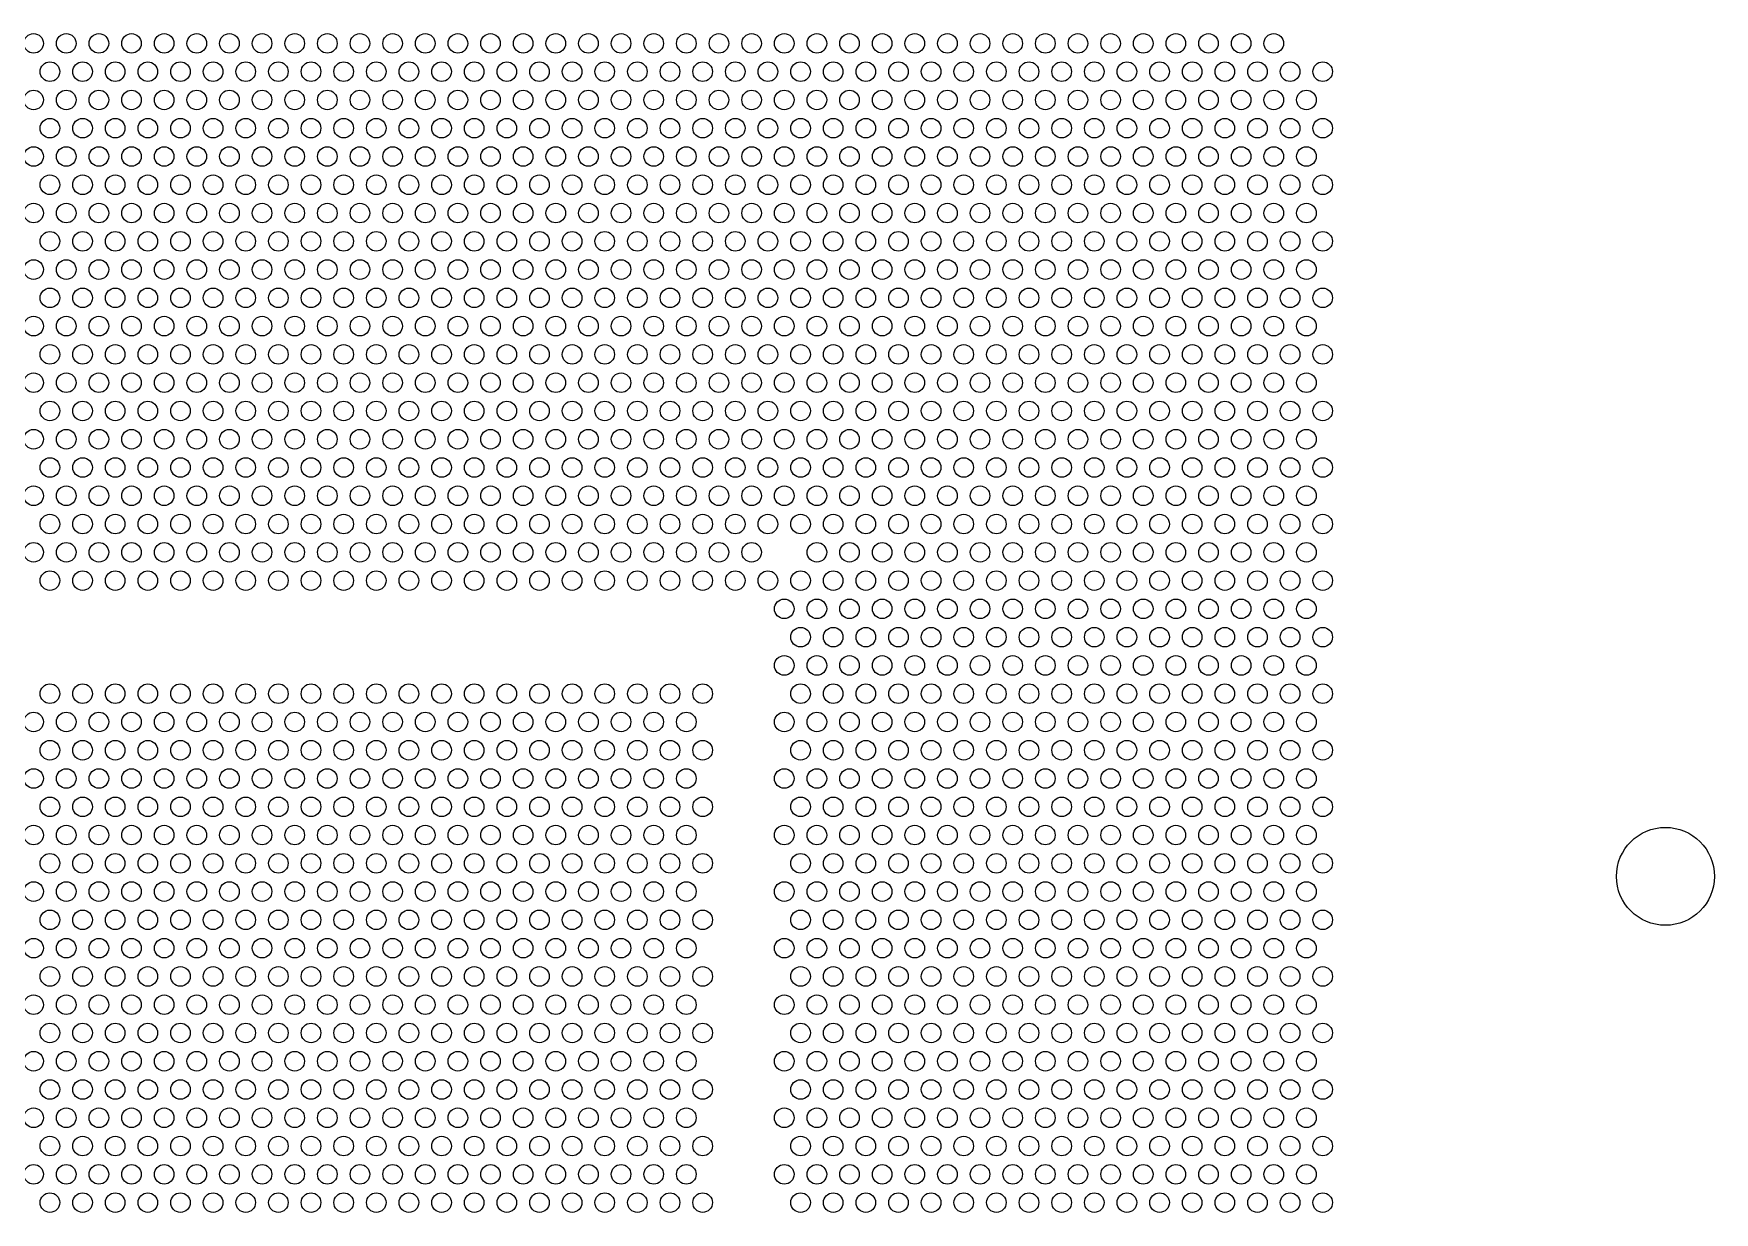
# Model space of a CAD drawing. Header units: inches. Extents: x 37 to 140, y 32 to 103.
# Drawn here: x 88.3 to 139.8, y 67.1 to 103.3 of the extents above; entities that cross this region are included whole.
import ezdxf

# ---------------------------------------------------------------- set-up
doc = ezdxf.new("R2010")
doc.units = ezdxf.units.IN
doc.header["$MEASUREMENT"] = 0

msp = doc.modelspace()

# ---------------------------------------------------------------- linework, layer by layer
for centre, radius in [((88.322, 102.971), 0.3), ((89.322, 102.971), 0.3), ((90.322, 102.971), 0.3), ((91.322, 102.971), 0.3), ((92.322, 102.971), 0.3), ((93.322, 102.971), 0.3), ((94.322, 102.971), 0.3), ((95.322, 102.971), 0.3), ((96.322, 102.971), 0.3), ((97.322, 102.971), 0.3), ((98.322, 102.971), 0.3), ((99.322, 102.971), 0.3), ((100.322, 102.971), 0.3), ((101.322, 102.971), 0.3), ((102.322, 102.971), 0.3), ((103.322, 102.971), 0.3), ((104.322, 102.971), 0.3), ((105.322, 102.971), 0.3), ((106.322, 102.971), 0.3), ((107.322, 102.971), 0.3), ((108.322, 102.971), 0.3), ((109.322, 102.971), 0.3), ((110.322, 102.971), 0.3), ((111.322, 102.971), 0.3), ((112.322, 102.971), 0.3), ((113.322, 102.971), 0.3), ((114.322, 102.971), 0.3), ((115.322, 102.971), 0.3), ((116.322, 102.971), 0.3), ((117.322, 102.971), 0.3), ((118.322, 102.971), 0.3), ((119.322, 102.971), 0.3), ((120.322, 102.971), 0.3), ((121.322, 102.971), 0.3), ((122.322, 102.971), 0.3), ((123.322, 102.971), 0.3), ((124.322, 102.971), 0.3), ((125.322, 102.971), 0.3), ((126.322, 102.971), 0.3), ((88.822, 102.104), 0.3), ((89.822, 102.104), 0.3), ((90.822, 102.104), 0.3), ((91.822, 102.104), 0.3), ((92.822, 102.104), 0.3), ((93.822, 102.104), 0.3), ((94.822, 102.104), 0.3), ((95.822, 102.104), 0.3), ((96.822, 102.104), 0.3), ((97.822, 102.104), 0.3), ((98.822, 102.104), 0.3), ((99.822, 102.104), 0.3), ((100.822, 102.104), 0.3), ((101.822, 102.104), 0.3), ((102.822, 102.104), 0.3), ((103.822, 102.104), 0.3), ((104.822, 102.104), 0.3), ((105.822, 102.104), 0.3), ((106.822, 102.104), 0.3), ((107.822, 102.104), 0.3), ((108.822, 102.104), 0.3), ((109.822, 102.104), 0.3), ((110.822, 102.104), 0.3), ((111.822, 102.104), 0.3), ((112.822, 102.104), 0.3), ((113.822, 102.104), 0.3), ((114.822, 102.104), 0.3), ((115.822, 102.104), 0.3), ((116.822, 102.104), 0.3), ((117.822, 102.104), 0.3), ((118.822, 102.104), 0.3), ((119.822, 102.104), 0.3), ((120.822, 102.104), 0.3), ((121.822, 102.104), 0.3), ((122.822, 102.104), 0.3), ((123.822, 102.104), 0.3), ((124.822, 102.104), 0.3), ((125.822, 102.104), 0.3), ((126.822, 102.104), 0.3), ((127.822, 102.104), 0.3), ((88.322, 101.237), 0.3), ((89.322, 101.237), 0.3), ((90.322, 101.237), 0.3), ((91.322, 101.237), 0.3), ((92.322, 101.237), 0.3), ((93.322, 101.237), 0.3), ((94.322, 101.237), 0.3), ((95.322, 101.237), 0.3), ((96.322, 101.237), 0.3), ((97.322, 101.237), 0.3), ((98.322, 101.237), 0.3), ((99.322, 101.237), 0.3), ((100.322, 101.237), 0.3), ((101.322, 101.237), 0.3), ((102.322, 101.237), 0.3), ((103.322, 101.237), 0.3), ((104.322, 101.237), 0.3), ((105.322, 101.237), 0.3), ((106.322, 101.237), 0.3), ((107.322, 101.237), 0.3), ((108.322, 101.237), 0.3), ((109.322, 101.237), 0.3), ((110.322, 101.237), 0.3), ((111.322, 101.237), 0.3), ((112.322, 101.237), 0.3), ((113.322, 101.237), 0.3), ((114.322, 101.237), 0.3), ((115.322, 101.237), 0.3), ((116.322, 101.237), 0.3), ((117.322, 101.237), 0.3), ((118.322, 101.237), 0.3), ((119.322, 101.237), 0.3), ((120.322, 101.237), 0.3), ((121.322, 101.237), 0.3), ((122.322, 101.237), 0.3), ((123.322, 101.237), 0.3), ((124.322, 101.237), 0.3), ((125.322, 101.237), 0.3), ((126.322, 101.237), 0.3), ((127.322, 101.237), 0.3), ((88.822, 100.371), 0.3), ((89.822, 100.371), 0.3), ((90.822, 100.371), 0.3), ((91.822, 100.371), 0.3), ((92.822, 100.371), 0.3), ((93.822, 100.371), 0.3), ((94.822, 100.371), 0.3), ((95.822, 100.371), 0.3), ((96.822, 100.371), 0.3), ((97.822, 100.371), 0.3), ((98.822, 100.371), 0.3), ((99.822, 100.371), 0.3), ((100.822, 100.371), 0.3), ((101.822, 100.371), 0.3), ((102.822, 100.371), 0.3), ((103.822, 100.371), 0.3), ((104.822, 100.371), 0.3), ((105.822, 100.371), 0.3), ((106.822, 100.371), 0.3), ((107.822, 100.371), 0.3), ((108.822, 100.371), 0.3), ((109.822, 100.371), 0.3), ((110.822, 100.371), 0.3), ((111.822, 100.371), 0.3), ((112.822, 100.371), 0.3), ((113.822, 100.371), 0.3), ((114.822, 100.371), 0.3), ((115.822, 100.371), 0.3), ((116.822, 100.371), 0.3), ((117.822, 100.371), 0.3), ((118.822, 100.371), 0.3), ((119.822, 100.371), 0.3), ((120.822, 100.371), 0.3), ((121.822, 100.371), 0.3), ((122.822, 100.371), 0.3), ((123.822, 100.371), 0.3), ((124.822, 100.371), 0.3), ((125.822, 100.371), 0.3), ((126.822, 100.371), 0.3), ((127.822, 100.371), 0.3), ((88.322, 99.504), 0.3), ((89.322, 99.504), 0.3), ((90.322, 99.504), 0.3), ((91.322, 99.504), 0.3), ((92.322, 99.504), 0.3), ((93.322, 99.504), 0.3), ((94.322, 99.504), 0.3), ((95.322, 99.504), 0.3), ((96.322, 99.504), 0.3), ((97.322, 99.504), 0.3), ((98.322, 99.504), 0.3), ((99.322, 99.504), 0.3), ((100.322, 99.504), 0.3), ((101.322, 99.504), 0.3), ((102.322, 99.504), 0.3), ((103.322, 99.504), 0.3), ((104.322, 99.504), 0.3), ((105.322, 99.504), 0.3), ((106.322, 99.504), 0.3), ((107.322, 99.504), 0.3), ((108.322, 99.504), 0.3), ((109.322, 99.504), 0.3), ((110.322, 99.504), 0.3), ((111.322, 99.504), 0.3), ((112.322, 99.504), 0.3), ((113.322, 99.504), 0.3), ((114.322, 99.504), 0.3), ((115.322, 99.504), 0.3), ((116.322, 99.504), 0.3), ((117.322, 99.504), 0.3), ((118.322, 99.504), 0.3), ((119.322, 99.504), 0.3), ((120.322, 99.504), 0.3), ((121.322, 99.504), 0.3), ((122.322, 99.504), 0.3), ((123.322, 99.504), 0.3), ((124.322, 99.504), 0.3), ((125.322, 99.504), 0.3), ((126.322, 99.504), 0.3), ((127.322, 99.504), 0.3), ((88.822, 98.638), 0.3), ((89.822, 98.638), 0.3), ((90.822, 98.638), 0.3), ((91.822, 98.638), 0.3), ((92.822, 98.638), 0.3), ((93.822, 98.638), 0.3), ((94.822, 98.638), 0.3), ((95.822, 98.638), 0.3), ((96.822, 98.638), 0.3), ((97.822, 98.638), 0.3), ((98.822, 98.638), 0.3), ((99.822, 98.638), 0.3), ((100.822, 98.638), 0.3), ((101.822, 98.638), 0.3), ((102.822, 98.638), 0.3), ((103.822, 98.638), 0.3), ((104.822, 98.638), 0.3), ((105.822, 98.638), 0.3), ((106.822, 98.638), 0.3), ((107.822, 98.638), 0.3), ((108.822, 98.638), 0.3), ((109.822, 98.638), 0.3), ((110.822, 98.638), 0.3), ((111.822, 98.638), 0.3), ((112.822, 98.638), 0.3), ((113.822, 98.638), 0.3), ((114.822, 98.638), 0.3), ((115.822, 98.638), 0.3), ((116.822, 98.638), 0.3), ((117.822, 98.638), 0.3), ((118.822, 98.638), 0.3), ((119.822, 98.638), 0.3), ((120.822, 98.638), 0.3), ((121.822, 98.638), 0.3), ((122.822, 98.638), 0.3), ((123.822, 98.638), 0.3), ((124.822, 98.638), 0.3), ((125.822, 98.638), 0.3), ((126.822, 98.638), 0.3), ((127.822, 98.638), 0.3), ((88.322, 97.771), 0.3), ((89.322, 97.771), 0.3), ((90.322, 97.771), 0.3), ((91.322, 97.771), 0.3), ((92.322, 97.771), 0.3), ((93.322, 97.771), 0.3), ((94.322, 97.771), 0.3), ((95.322, 97.771), 0.3), ((96.322, 97.771), 0.3), ((97.322, 97.771), 0.3), ((98.322, 97.771), 0.3), ((99.322, 97.771), 0.3), ((100.322, 97.771), 0.3), ((101.322, 97.771), 0.3), ((102.322, 97.771), 0.3), ((103.322, 97.771), 0.3), ((104.322, 97.771), 0.3), ((105.322, 97.771), 0.3), ((106.322, 97.771), 0.3), ((107.322, 97.771), 0.3), ((108.322, 97.771), 0.3), ((109.322, 97.771), 0.3), ((110.322, 97.771), 0.3), ((111.322, 97.771), 0.3), ((112.322, 97.771), 0.3), ((113.322, 97.771), 0.3), ((114.322, 97.771), 0.3), ((115.322, 97.771), 0.3), ((116.322, 97.771), 0.3), ((117.322, 97.771), 0.3), ((118.322, 97.771), 0.3), ((119.322, 97.771), 0.3), ((120.322, 97.771), 0.3), ((121.322, 97.771), 0.3), ((122.322, 97.771), 0.3), ((123.322, 97.771), 0.3), ((124.322, 97.771), 0.3), ((125.322, 97.771), 0.3), ((126.322, 97.771), 0.3), ((127.322, 97.771), 0.3), ((88.822, 96.904), 0.3), ((89.822, 96.904), 0.3), ((90.822, 96.904), 0.3), ((91.822, 96.904), 0.3), ((92.822, 96.904), 0.3), ((93.822, 96.904), 0.3), ((94.822, 96.904), 0.3), ((95.822, 96.904), 0.3), ((96.822, 96.904), 0.3), ((97.822, 96.904), 0.3), ((98.822, 96.904), 0.3), ((99.822, 96.904), 0.3), ((100.822, 96.904), 0.3), ((101.822, 96.904), 0.3), ((102.822, 96.904), 0.3), ((103.822, 96.904), 0.3), ((104.822, 96.904), 0.3), ((105.822, 96.904), 0.3), ((106.822, 96.904), 0.3), ((107.822, 96.904), 0.3), ((108.822, 96.904), 0.3), ((109.822, 96.904), 0.3), ((110.822, 96.904), 0.3), ((111.822, 96.904), 0.3), ((112.822, 96.904), 0.3), ((113.822, 96.904), 0.3), ((114.822, 96.904), 0.3), ((115.822, 96.904), 0.3), ((116.822, 96.904), 0.3), ((117.822, 96.904), 0.3), ((118.822, 96.904), 0.3), ((119.822, 96.904), 0.3), ((120.822, 96.904), 0.3), ((121.822, 96.904), 0.3), ((122.822, 96.904), 0.3), ((123.822, 96.904), 0.3), ((124.822, 96.904), 0.3), ((125.822, 96.904), 0.3), ((126.822, 96.904), 0.3), ((127.822, 96.904), 0.3), ((88.322, 96.038), 0.3), ((89.322, 96.038), 0.3), ((90.322, 96.038), 0.3), ((91.322, 96.038), 0.3), ((92.322, 96.038), 0.3), ((93.322, 96.038), 0.3), ((94.322, 96.038), 0.3), ((95.322, 96.038), 0.3), ((96.322, 96.038), 0.3), ((97.322, 96.038), 0.3), ((98.322, 96.038), 0.3), ((99.322, 96.038), 0.3), ((100.322, 96.038), 0.3), ((101.322, 96.038), 0.3), ((102.322, 96.038), 0.3), ((103.322, 96.038), 0.3), ((104.322, 96.038), 0.3), ((105.322, 96.038), 0.3), ((106.322, 96.038), 0.3), ((107.322, 96.038), 0.3), ((108.322, 96.038), 0.3), ((109.322, 96.038), 0.3), ((110.322, 96.038), 0.3), ((111.322, 96.038), 0.3), ((112.322, 96.038), 0.3), ((113.322, 96.038), 0.3), ((114.322, 96.038), 0.3), ((115.322, 96.038), 0.3), ((116.322, 96.038), 0.3), ((117.322, 96.038), 0.3), ((118.322, 96.038), 0.3), ((119.322, 96.038), 0.3), ((120.322, 96.038), 0.3), ((121.322, 96.038), 0.3), ((122.322, 96.038), 0.3), ((123.322, 96.038), 0.3), ((124.322, 96.038), 0.3), ((125.322, 96.038), 0.3), ((126.322, 96.038), 0.3), ((127.322, 96.038), 0.3), ((88.822, 95.171), 0.3), ((89.822, 95.171), 0.3), ((90.822, 95.171), 0.3), ((91.822, 95.171), 0.3), ((92.822, 95.171), 0.3), ((93.822, 95.171), 0.3), ((94.822, 95.171), 0.3), ((95.822, 95.171), 0.3), ((96.822, 95.171), 0.3), ((97.822, 95.171), 0.3), ((98.822, 95.171), 0.3), ((99.822, 95.171), 0.3), ((100.822, 95.171), 0.3), ((101.822, 95.171), 0.3), ((102.822, 95.171), 0.3), ((103.822, 95.171), 0.3), ((104.822, 95.171), 0.3), ((105.822, 95.171), 0.3), ((106.822, 95.171), 0.3), ((107.822, 95.171), 0.3), ((108.822, 95.171), 0.3), ((109.822, 95.171), 0.3), ((110.822, 95.171), 0.3), ((111.822, 95.171), 0.3), ((112.822, 95.171), 0.3), ((113.822, 95.171), 0.3), ((114.822, 95.171), 0.3), ((115.822, 95.171), 0.3), ((116.822, 95.171), 0.3), ((117.822, 95.171), 0.3), ((118.822, 95.171), 0.3), ((119.822, 95.171), 0.3), ((120.822, 95.171), 0.3), ((121.822, 95.171), 0.3), ((122.822, 95.171), 0.3), ((123.822, 95.171), 0.3), ((124.822, 95.171), 0.3), ((125.822, 95.171), 0.3), ((126.822, 95.171), 0.3), ((127.822, 95.171), 0.3), ((88.322, 94.305), 0.3), ((89.322, 94.305), 0.3), ((90.322, 94.305), 0.3), ((91.322, 94.305), 0.3), ((92.322, 94.305), 0.3), ((93.322, 94.305), 0.3), ((94.322, 94.305), 0.3), ((95.322, 94.305), 0.3), ((96.322, 94.305), 0.3), ((97.322, 94.305), 0.3), ((98.322, 94.305), 0.3), ((99.322, 94.305), 0.3), ((100.322, 94.305), 0.3), ((101.322, 94.305), 0.3), ((102.322, 94.305), 0.3), ((103.322, 94.305), 0.3), ((104.322, 94.305), 0.3), ((105.322, 94.305), 0.3), ((106.322, 94.305), 0.3), ((107.322, 94.305), 0.3), ((108.322, 94.305), 0.3), ((109.322, 94.305), 0.3), ((110.322, 94.305), 0.3), ((111.322, 94.305), 0.3), ((112.322, 94.305), 0.3), ((113.322, 94.305), 0.3), ((114.322, 94.305), 0.3), ((115.322, 94.305), 0.3), ((116.322, 94.305), 0.3), ((117.322, 94.305), 0.3), ((118.322, 94.305), 0.3), ((119.322, 94.305), 0.3), ((120.322, 94.305), 0.3), ((121.322, 94.305), 0.3), ((122.322, 94.305), 0.3), ((123.322, 94.305), 0.3), ((124.322, 94.305), 0.3), ((125.322, 94.305), 0.3), ((126.322, 94.305), 0.3), ((127.322, 94.305), 0.3), ((88.822, 93.438), 0.3), ((89.822, 93.438), 0.3), ((90.822, 93.438), 0.3), ((91.822, 93.438), 0.3), ((92.822, 93.438), 0.3), ((93.822, 93.438), 0.3), ((94.822, 93.438), 0.3), ((95.822, 93.438), 0.3), ((96.822, 93.438), 0.3), ((97.822, 93.438), 0.3), ((98.822, 93.438), 0.3), ((99.822, 93.438), 0.3), ((100.822, 93.438), 0.3), ((101.822, 93.438), 0.3), ((102.822, 93.438), 0.3), ((103.822, 93.438), 0.3), ((104.822, 93.438), 0.3), ((105.822, 93.438), 0.3), ((106.822, 93.438), 0.3), ((107.822, 93.438), 0.3), ((108.822, 93.438), 0.3), ((109.822, 93.438), 0.3), ((110.822, 93.438), 0.3), ((111.822, 93.438), 0.3), ((112.822, 93.438), 0.3), ((113.822, 93.438), 0.3), ((114.822, 93.438), 0.3), ((115.822, 93.438), 0.3), ((116.822, 93.438), 0.3), ((117.822, 93.438), 0.3), ((118.822, 93.438), 0.3), ((119.822, 93.438), 0.3), ((120.822, 93.438), 0.3), ((121.822, 93.438), 0.3), ((122.822, 93.438), 0.3), ((123.822, 93.438), 0.3), ((124.822, 93.438), 0.3), ((125.822, 93.438), 0.3), ((126.822, 93.438), 0.3), ((127.822, 93.438), 0.3), ((88.322, 92.571), 0.3), ((89.322, 92.571), 0.3), ((90.322, 92.571), 0.3), ((91.322, 92.571), 0.3), ((92.322, 92.571), 0.3), ((93.322, 92.571), 0.3), ((94.322, 92.571), 0.3), ((95.322, 92.571), 0.3), ((96.322, 92.571), 0.3), ((97.322, 92.571), 0.3), ((98.322, 92.571), 0.3), ((99.322, 92.571), 0.3), ((100.322, 92.571), 0.3), ((101.322, 92.571), 0.3), ((102.322, 92.571), 0.3), ((103.322, 92.571), 0.3), ((104.322, 92.571), 0.3), ((105.322, 92.571), 0.3), ((106.322, 92.571), 0.3), ((107.322, 92.571), 0.3), ((108.322, 92.571), 0.3), ((109.322, 92.571), 0.3), ((110.322, 92.571), 0.3), ((111.322, 92.571), 0.3), ((112.322, 92.571), 0.3), ((113.322, 92.571), 0.3), ((114.322, 92.571), 0.3), ((115.322, 92.571), 0.3), ((116.322, 92.571), 0.3), ((117.322, 92.571), 0.3), ((118.322, 92.571), 0.3), ((119.322, 92.571), 0.3), ((120.322, 92.571), 0.3), ((121.322, 92.571), 0.3), ((122.322, 92.571), 0.3), ((123.322, 92.571), 0.3), ((124.322, 92.571), 0.3), ((125.322, 92.571), 0.3), ((126.322, 92.571), 0.3), ((127.322, 92.571), 0.3), ((88.822, 91.705), 0.3), ((89.822, 91.705), 0.3), ((90.822, 91.705), 0.3), ((91.822, 91.705), 0.3), ((92.822, 91.705), 0.3), ((93.822, 91.705), 0.3), ((94.822, 91.705), 0.3), ((95.822, 91.705), 0.3), ((96.822, 91.705), 0.3), ((97.822, 91.705), 0.3), ((98.822, 91.705), 0.3), ((99.822, 91.705), 0.3), ((100.822, 91.705), 0.3), ((101.822, 91.705), 0.3), ((102.822, 91.705), 0.3), ((103.822, 91.705), 0.3), ((104.822, 91.705), 0.3), ((105.822, 91.705), 0.3), ((106.822, 91.705), 0.3), ((107.822, 91.705), 0.3), ((108.822, 91.705), 0.3), ((109.822, 91.705), 0.3), ((110.822, 91.705), 0.3), ((111.822, 91.705), 0.3), ((112.822, 91.705), 0.3), ((113.822, 91.705), 0.3), ((114.822, 91.705), 0.3), ((115.822, 91.705), 0.3), ((116.822, 91.705), 0.3), ((117.822, 91.705), 0.3), ((118.822, 91.705), 0.3), ((119.822, 91.705), 0.3), ((120.822, 91.705), 0.3), ((121.822, 91.705), 0.3), ((122.822, 91.705), 0.3), ((123.822, 91.705), 0.3), ((124.822, 91.705), 0.3), ((125.822, 91.705), 0.3), ((126.822, 91.705), 0.3), ((127.822, 91.705), 0.3), ((88.322, 90.838), 0.3), ((89.322, 90.838), 0.3), ((90.322, 90.838), 0.3), ((91.322, 90.838), 0.3), ((92.322, 90.838), 0.3), ((93.322, 90.838), 0.3), ((94.322, 90.838), 0.3), ((95.322, 90.838), 0.3), ((96.322, 90.838), 0.3), ((97.322, 90.838), 0.3), ((98.322, 90.838), 0.3), ((99.322, 90.838), 0.3), ((100.322, 90.838), 0.3), ((101.322, 90.838), 0.3), ((102.322, 90.838), 0.3), ((103.322, 90.838), 0.3), ((104.322, 90.838), 0.3), ((105.322, 90.838), 0.3), ((106.322, 90.838), 0.3), ((107.322, 90.838), 0.3), ((108.322, 90.838), 0.3), ((109.322, 90.838), 0.3), ((110.322, 90.838), 0.3), ((111.322, 90.838), 0.3), ((112.322, 90.838), 0.3), ((113.322, 90.838), 0.3), ((114.322, 90.838), 0.3), ((115.322, 90.838), 0.3), ((116.322, 90.838), 0.3), ((117.322, 90.838), 0.3), ((118.322, 90.838), 0.3), ((119.322, 90.838), 0.3), ((120.322, 90.838), 0.3), ((121.322, 90.838), 0.3), ((122.322, 90.838), 0.3), ((123.322, 90.838), 0.3), ((124.322, 90.838), 0.3), ((125.322, 90.838), 0.3), ((126.322, 90.838), 0.3), ((127.322, 90.838), 0.3), ((88.822, 89.972), 0.3), ((89.822, 89.972), 0.3), ((90.822, 89.972), 0.3), ((91.822, 89.972), 0.3), ((92.822, 89.972), 0.3), ((93.822, 89.972), 0.3), ((94.822, 89.972), 0.3), ((95.822, 89.972), 0.3), ((96.822, 89.972), 0.3), ((97.822, 89.972), 0.3), ((98.822, 89.972), 0.3), ((99.822, 89.972), 0.3), ((100.822, 89.972), 0.3), ((101.822, 89.972), 0.3), ((102.822, 89.972), 0.3), ((103.822, 89.972), 0.3), ((104.822, 89.972), 0.3), ((105.822, 89.972), 0.3), ((106.822, 89.972), 0.3), ((107.822, 89.972), 0.3), ((108.822, 89.972), 0.3), ((109.822, 89.972), 0.3), ((110.822, 89.972), 0.3), ((111.822, 89.972), 0.3), ((112.822, 89.972), 0.3), ((113.822, 89.972), 0.3), ((114.822, 89.972), 0.3), ((115.822, 89.972), 0.3), ((116.822, 89.972), 0.3), ((117.822, 89.972), 0.3), ((118.822, 89.972), 0.3), ((119.822, 89.972), 0.3), ((120.822, 89.972), 0.3), ((121.822, 89.972), 0.3), ((122.822, 89.972), 0.3), ((123.822, 89.972), 0.3), ((124.822, 89.972), 0.3), ((125.822, 89.972), 0.3), ((126.822, 89.972), 0.3), ((127.822, 89.972), 0.3), ((88.322, 89.105), 0.3), ((89.322, 89.105), 0.3), ((90.322, 89.105), 0.3), ((91.322, 89.105), 0.3), ((92.322, 89.105), 0.3), ((93.322, 89.105), 0.3), ((94.322, 89.105), 0.3), ((95.322, 89.105), 0.3), ((96.322, 89.105), 0.3), ((97.322, 89.105), 0.3), ((98.322, 89.105), 0.3), ((99.322, 89.105), 0.3), ((100.322, 89.105), 0.3), ((101.322, 89.105), 0.3), ((102.322, 89.105), 0.3), ((103.322, 89.105), 0.3), ((104.322, 89.105), 0.3), ((105.322, 89.105), 0.3), ((106.322, 89.105), 0.3), ((107.322, 89.105), 0.3), ((108.322, 89.105), 0.3), ((109.322, 89.105), 0.3), ((110.322, 89.105), 0.3), ((111.322, 89.105), 0.3), ((112.322, 89.105), 0.3), ((113.322, 89.105), 0.3), ((114.322, 89.105), 0.3), ((115.322, 89.105), 0.3), ((116.322, 89.105), 0.3), ((117.322, 89.105), 0.3), ((118.322, 89.105), 0.3), ((119.322, 89.105), 0.3), ((120.322, 89.105), 0.3), ((121.322, 89.105), 0.3), ((122.322, 89.105), 0.3), ((123.322, 89.105), 0.3), ((124.322, 89.105), 0.3), ((125.322, 89.105), 0.3), ((126.322, 89.105), 0.3), ((127.322, 89.105), 0.3), ((88.822, 88.238), 0.3), ((89.822, 88.238), 0.3), ((90.822, 88.238), 0.3), ((91.822, 88.238), 0.3), ((92.822, 88.238), 0.3), ((93.822, 88.238), 0.3), ((94.822, 88.238), 0.3), ((95.822, 88.238), 0.3), ((96.822, 88.238), 0.3), ((97.822, 88.238), 0.3), ((98.822, 88.238), 0.3), ((99.822, 88.238), 0.3), ((100.822, 88.238), 0.3), ((101.822, 88.238), 0.3), ((102.822, 88.238), 0.3), ((103.822, 88.238), 0.3), ((104.822, 88.238), 0.3), ((105.822, 88.238), 0.3), ((106.822, 88.238), 0.3), ((107.822, 88.238), 0.3), ((108.822, 88.238), 0.3), ((109.822, 88.238), 0.3), ((110.822, 88.238), 0.3), ((111.822, 88.238), 0.3), ((112.822, 88.238), 0.3), ((113.822, 88.238), 0.3), ((114.822, 88.238), 0.3), ((115.822, 88.238), 0.3), ((116.822, 88.238), 0.3), ((117.822, 88.238), 0.3), ((118.822, 88.238), 0.3), ((119.822, 88.238), 0.3), ((120.822, 88.238), 0.3), ((121.822, 88.238), 0.3), ((122.822, 88.238), 0.3), ((123.822, 88.238), 0.3), ((124.822, 88.238), 0.3), ((125.822, 88.238), 0.3), ((126.822, 88.238), 0.3), ((127.822, 88.238), 0.3), ((88.322, 87.372), 0.3), ((89.322, 87.372), 0.3), ((90.322, 87.372), 0.3), ((91.322, 87.372), 0.3), ((92.322, 87.372), 0.3), ((93.322, 87.372), 0.3), ((94.322, 87.372), 0.3), ((95.322, 87.372), 0.3), ((96.322, 87.372), 0.3), ((97.322, 87.372), 0.3), ((98.322, 87.372), 0.3), ((99.322, 87.372), 0.3), ((100.322, 87.372), 0.3), ((101.322, 87.372), 0.3), ((102.322, 87.372), 0.3), ((103.322, 87.372), 0.3), ((104.322, 87.372), 0.3), ((105.322, 87.372), 0.3), ((106.322, 87.372), 0.3), ((107.322, 87.372), 0.3), ((108.322, 87.372), 0.3), ((109.322, 87.372), 0.3), ((110.322, 87.372), 0.3), ((112.322, 87.372), 0.3), ((113.322, 87.372), 0.3), ((114.322, 87.372), 0.3), ((115.322, 87.372), 0.3), ((116.322, 87.372), 0.3), ((117.322, 87.372), 0.3), ((118.322, 87.372), 0.3), ((119.322, 87.372), 0.3), ((120.322, 87.372), 0.3), ((121.322, 87.372), 0.3), ((122.322, 87.372), 0.3), ((123.322, 87.372), 0.3), ((124.322, 87.372), 0.3), ((125.322, 87.372), 0.3), ((126.322, 87.372), 0.3), ((127.322, 87.372), 0.3), ((88.822, 86.505), 0.3), ((89.822, 86.505), 0.3), ((90.822, 86.505), 0.3), ((91.822, 86.505), 0.3), ((92.822, 86.505), 0.3), ((93.822, 86.505), 0.3), ((94.822, 86.505), 0.3), ((95.822, 86.505), 0.3), ((96.822, 86.505), 0.3), ((97.822, 86.505), 0.3), ((98.822, 86.505), 0.3), ((99.822, 86.505), 0.3), ((100.822, 86.505), 0.3), ((101.822, 86.505), 0.3), ((102.822, 86.505), 0.3), ((103.822, 86.505), 0.3), ((104.822, 86.505), 0.3), ((105.822, 86.505), 0.3), ((106.822, 86.505), 0.3), ((107.822, 86.505), 0.3), ((108.822, 86.505), 0.3), ((109.822, 86.505), 0.3), ((110.822, 86.505), 0.3), ((111.822, 86.505), 0.3), ((112.822, 86.505), 0.3), ((113.822, 86.505), 0.3), ((114.822, 86.505), 0.3), ((115.822, 86.505), 0.3), ((116.822, 86.505), 0.3), ((117.822, 86.505), 0.3), ((118.822, 86.505), 0.3), ((119.822, 86.505), 0.3), ((120.822, 86.505), 0.3), ((121.822, 86.505), 0.3), ((122.822, 86.505), 0.3), ((123.822, 86.505), 0.3), ((124.822, 86.505), 0.3), ((125.822, 86.505), 0.3), ((126.822, 86.505), 0.3), ((127.822, 86.505), 0.3), ((111.322, 85.639), 0.3), ((112.322, 85.639), 0.3), ((113.322, 85.639), 0.3), ((114.322, 85.639), 0.3), ((115.322, 85.639), 0.3), ((116.322, 85.639), 0.3), ((117.322, 85.639), 0.3), ((118.322, 85.639), 0.3), ((119.322, 85.639), 0.3), ((120.322, 85.639), 0.3), ((121.322, 85.639), 0.3), ((122.322, 85.639), 0.3), ((123.322, 85.639), 0.3), ((124.322, 85.639), 0.3), ((125.322, 85.639), 0.3), ((126.322, 85.639), 0.3), ((127.322, 85.639), 0.3), ((111.822, 84.772), 0.3), ((112.822, 84.772), 0.3), ((113.822, 84.772), 0.3), ((114.822, 84.772), 0.3), ((115.822, 84.772), 0.3), ((116.822, 84.772), 0.3), ((117.822, 84.772), 0.3), ((118.822, 84.772), 0.3), ((119.822, 84.772), 0.3), ((120.822, 84.772), 0.3), ((121.822, 84.772), 0.3), ((122.822, 84.772), 0.3), ((123.822, 84.772), 0.3), ((124.822, 84.772), 0.3), ((125.822, 84.772), 0.3), ((126.822, 84.772), 0.3), ((127.822, 84.772), 0.3), ((111.322, 83.905), 0.3), ((112.322, 83.905), 0.3), ((113.322, 83.905), 0.3), ((114.322, 83.905), 0.3), ((115.322, 83.905), 0.3), ((116.322, 83.905), 0.3), ((117.322, 83.905), 0.3), ((118.322, 83.905), 0.3), ((119.322, 83.905), 0.3), ((120.322, 83.905), 0.3), ((121.322, 83.905), 0.3), ((122.322, 83.905), 0.3), ((123.322, 83.905), 0.3), ((124.322, 83.905), 0.3), ((125.322, 83.905), 0.3), ((126.322, 83.905), 0.3), ((127.322, 83.905), 0.3), ((88.822, 83.039), 0.3), ((89.822, 83.039), 0.3), ((90.822, 83.039), 0.3), ((91.822, 83.039), 0.3), ((92.822, 83.039), 0.3), ((93.822, 83.039), 0.3), ((94.822, 83.039), 0.3), ((95.822, 83.039), 0.3), ((96.822, 83.039), 0.3), ((97.822, 83.039), 0.3), ((98.822, 83.039), 0.3), ((99.822, 83.039), 0.3), ((100.822, 83.039), 0.3), ((101.822, 83.039), 0.3), ((102.822, 83.039), 0.3), ((103.822, 83.039), 0.3), ((104.822, 83.039), 0.3), ((105.822, 83.039), 0.3), ((106.822, 83.039), 0.3), ((107.822, 83.039), 0.3), ((108.822, 83.039), 0.3), ((111.822, 83.039), 0.3), ((112.822, 83.039), 0.3), ((113.822, 83.039), 0.3), ((114.822, 83.039), 0.3), ((115.822, 83.039), 0.3), ((116.822, 83.039), 0.3), ((117.822, 83.039), 0.3), ((118.822, 83.039), 0.3), ((119.822, 83.039), 0.3), ((120.822, 83.039), 0.3), ((121.822, 83.039), 0.3), ((122.822, 83.039), 0.3), ((123.822, 83.039), 0.3), ((124.822, 83.039), 0.3), ((125.822, 83.039), 0.3), ((126.822, 83.039), 0.3), ((127.822, 83.039), 0.3), ((88.322, 82.172), 0.3), ((89.322, 82.172), 0.3), ((90.322, 82.172), 0.3), ((91.322, 82.172), 0.3), ((92.322, 82.172), 0.3), ((93.322, 82.172), 0.3), ((94.322, 82.172), 0.3), ((95.322, 82.172), 0.3), ((96.322, 82.172), 0.3), ((97.322, 82.172), 0.3), ((98.322, 82.172), 0.3), ((99.322, 82.172), 0.3), ((100.322, 82.172), 0.3), ((101.322, 82.172), 0.3), ((102.322, 82.172), 0.3), ((103.322, 82.172), 0.3), ((104.322, 82.172), 0.3), ((105.322, 82.172), 0.3), ((106.322, 82.172), 0.3), ((107.322, 82.172), 0.3), ((108.322, 82.172), 0.3), ((111.322, 82.172), 0.3), ((112.322, 82.172), 0.3), ((113.322, 82.172), 0.3), ((114.322, 82.172), 0.3), ((115.322, 82.172), 0.3), ((116.322, 82.172), 0.3), ((117.322, 82.172), 0.3), ((118.322, 82.172), 0.3), ((119.322, 82.172), 0.3), ((120.322, 82.172), 0.3), ((121.322, 82.172), 0.3), ((122.322, 82.172), 0.3), ((123.322, 82.172), 0.3), ((124.322, 82.172), 0.3), ((125.322, 82.172), 0.3), ((126.322, 82.172), 0.3), ((127.322, 82.172), 0.3), ((88.822, 81.306), 0.3), ((89.822, 81.306), 0.3), ((90.822, 81.306), 0.3), ((91.822, 81.306), 0.3), ((92.822, 81.306), 0.3), ((93.822, 81.306), 0.3), ((94.822, 81.306), 0.3), ((95.822, 81.306), 0.3), ((96.822, 81.306), 0.3), ((97.822, 81.306), 0.3), ((98.822, 81.306), 0.3), ((99.822, 81.306), 0.3), ((100.822, 81.306), 0.3), ((101.822, 81.306), 0.3), ((102.822, 81.306), 0.3), ((103.822, 81.306), 0.3), ((104.822, 81.306), 0.3), ((105.822, 81.306), 0.3), ((106.822, 81.306), 0.3), ((107.822, 81.306), 0.3), ((108.822, 81.306), 0.3), ((111.822, 81.306), 0.3), ((112.822, 81.306), 0.3), ((113.822, 81.306), 0.3), ((114.822, 81.306), 0.3), ((115.822, 81.306), 0.3), ((116.822, 81.306), 0.3), ((117.822, 81.306), 0.3), ((118.822, 81.306), 0.3), ((119.822, 81.306), 0.3), ((120.822, 81.306), 0.3), ((121.822, 81.306), 0.3), ((122.822, 81.306), 0.3), ((123.822, 81.306), 0.3), ((124.822, 81.306), 0.3), ((125.822, 81.306), 0.3), ((126.822, 81.306), 0.3), ((127.822, 81.306), 0.3), ((88.322, 80.439), 0.3), ((89.322, 80.439), 0.3), ((90.322, 80.439), 0.3), ((91.322, 80.439), 0.3), ((92.322, 80.439), 0.3), ((93.322, 80.439), 0.3), ((94.322, 80.439), 0.3), ((95.322, 80.439), 0.3), ((96.322, 80.439), 0.3), ((97.322, 80.439), 0.3), ((98.322, 80.439), 0.3), ((99.322, 80.439), 0.3), ((100.322, 80.439), 0.3), ((101.322, 80.439), 0.3), ((102.322, 80.439), 0.3), ((103.322, 80.439), 0.3), ((104.322, 80.439), 0.3), ((105.322, 80.439), 0.3), ((106.322, 80.439), 0.3), ((107.322, 80.439), 0.3), ((108.322, 80.439), 0.3), ((111.322, 80.439), 0.3), ((112.322, 80.439), 0.3), ((113.322, 80.439), 0.3), ((114.322, 80.439), 0.3), ((115.322, 80.439), 0.3), ((116.322, 80.439), 0.3), ((117.322, 80.439), 0.3), ((118.322, 80.439), 0.3), ((119.322, 80.439), 0.3), ((120.322, 80.439), 0.3), ((121.322, 80.439), 0.3), ((122.322, 80.439), 0.3), ((123.322, 80.439), 0.3), ((124.322, 80.439), 0.3), ((125.322, 80.439), 0.3), ((126.322, 80.439), 0.3), ((127.322, 80.439), 0.3), ((88.822, 79.572), 0.3), ((89.822, 79.572), 0.3), ((90.822, 79.572), 0.3), ((91.822, 79.572), 0.3), ((92.822, 79.572), 0.3), ((93.822, 79.572), 0.3), ((94.822, 79.572), 0.3), ((95.822, 79.572), 0.3), ((96.822, 79.572), 0.3), ((97.822, 79.572), 0.3), ((98.822, 79.572), 0.3), ((99.822, 79.572), 0.3), ((100.822, 79.572), 0.3), ((101.822, 79.572), 0.3), ((102.822, 79.572), 0.3), ((103.822, 79.572), 0.3), ((104.822, 79.572), 0.3), ((105.822, 79.572), 0.3), ((106.822, 79.572), 0.3), ((107.822, 79.572), 0.3), ((108.822, 79.572), 0.3), ((111.822, 79.572), 0.3), ((112.822, 79.572), 0.3), ((113.822, 79.572), 0.3), ((114.822, 79.572), 0.3), ((115.822, 79.572), 0.3), ((116.822, 79.572), 0.3), ((117.822, 79.572), 0.3), ((118.822, 79.572), 0.3), ((119.822, 79.572), 0.3), ((120.822, 79.572), 0.3), ((121.822, 79.572), 0.3), ((122.822, 79.572), 0.3), ((123.822, 79.572), 0.3), ((124.822, 79.572), 0.3), ((125.822, 79.572), 0.3), ((126.822, 79.572), 0.3), ((127.822, 79.572), 0.3), ((88.322, 78.706), 0.3), ((89.322, 78.706), 0.3), ((90.322, 78.706), 0.3), ((91.322, 78.706), 0.3), ((92.322, 78.706), 0.3), ((93.322, 78.706), 0.3), ((94.322, 78.706), 0.3), ((95.322, 78.706), 0.3), ((96.322, 78.706), 0.3), ((97.322, 78.706), 0.3), ((98.322, 78.706), 0.3), ((99.322, 78.706), 0.3), ((100.322, 78.706), 0.3), ((101.322, 78.706), 0.3), ((102.322, 78.706), 0.3), ((103.322, 78.706), 0.3), ((104.322, 78.706), 0.3), ((105.322, 78.706), 0.3), ((106.322, 78.706), 0.3), ((107.322, 78.706), 0.3), ((108.322, 78.706), 0.3), ((111.322, 78.706), 0.3), ((112.322, 78.706), 0.3), ((113.322, 78.706), 0.3), ((114.322, 78.706), 0.3), ((115.322, 78.706), 0.3), ((116.322, 78.706), 0.3), ((117.322, 78.706), 0.3), ((118.322, 78.706), 0.3), ((119.322, 78.706), 0.3), ((120.322, 78.706), 0.3), ((121.322, 78.706), 0.3), ((122.322, 78.706), 0.3), ((123.322, 78.706), 0.3), ((124.322, 78.706), 0.3), ((125.322, 78.706), 0.3), ((126.322, 78.706), 0.3), ((127.322, 78.706), 0.3), ((138.322, 77.44), 1.5), ((88.822, 77.839), 0.3), ((89.822, 77.839), 0.3), ((90.822, 77.839), 0.3), ((91.822, 77.839), 0.3), ((92.822, 77.839), 0.3), ((93.822, 77.839), 0.3), ((94.822, 77.839), 0.3), ((95.822, 77.839), 0.3), ((96.822, 77.839), 0.3), ((97.822, 77.839), 0.3), ((98.822, 77.839), 0.3), ((99.822, 77.839), 0.3), ((100.822, 77.839), 0.3), ((101.822, 77.839), 0.3), ((102.822, 77.839), 0.3), ((103.822, 77.839), 0.3), ((104.822, 77.839), 0.3), ((105.822, 77.839), 0.3), ((106.822, 77.839), 0.3), ((107.822, 77.839), 0.3), ((108.822, 77.839), 0.3), ((111.822, 77.839), 0.3), ((112.822, 77.839), 0.3), ((113.822, 77.839), 0.3), ((114.822, 77.839), 0.3), ((115.822, 77.839), 0.3), ((116.822, 77.839), 0.3), ((117.822, 77.839), 0.3), ((118.822, 77.839), 0.3), ((119.822, 77.839), 0.3), ((120.822, 77.839), 0.3), ((121.822, 77.839), 0.3), ((122.822, 77.839), 0.3), ((123.822, 77.839), 0.3), ((124.822, 77.839), 0.3), ((125.822, 77.839), 0.3), ((126.822, 77.839), 0.3), ((127.822, 77.839), 0.3), ((88.322, 76.973), 0.3), ((89.322, 76.973), 0.3), ((90.322, 76.973), 0.3), ((91.322, 76.973), 0.3), ((92.322, 76.973), 0.3), ((93.322, 76.973), 0.3), ((94.322, 76.973), 0.3), ((95.322, 76.973), 0.3), ((96.322, 76.973), 0.3), ((97.322, 76.973), 0.3), ((98.322, 76.973), 0.3), ((99.322, 76.973), 0.3), ((100.322, 76.973), 0.3), ((101.322, 76.973), 0.3), ((102.322, 76.973), 0.3), ((103.322, 76.973), 0.3), ((104.322, 76.973), 0.3), ((105.322, 76.973), 0.3), ((106.322, 76.973), 0.3), ((107.322, 76.973), 0.3), ((108.322, 76.973), 0.3), ((111.322, 76.973), 0.3), ((112.322, 76.973), 0.3), ((113.322, 76.973), 0.3), ((114.322, 76.973), 0.3), ((115.322, 76.973), 0.3), ((116.322, 76.973), 0.3), ((117.322, 76.973), 0.3), ((118.322, 76.973), 0.3), ((119.322, 76.973), 0.3), ((120.322, 76.973), 0.3), ((121.322, 76.973), 0.3), ((122.322, 76.973), 0.3), ((123.322, 76.973), 0.3), ((124.322, 76.973), 0.3), ((125.322, 76.973), 0.3), ((126.322, 76.973), 0.3), ((127.322, 76.973), 0.3), ((88.822, 76.106), 0.3), ((89.822, 76.106), 0.3), ((90.822, 76.106), 0.3), ((91.822, 76.106), 0.3), ((92.822, 76.106), 0.3), ((93.822, 76.106), 0.3), ((94.822, 76.106), 0.3), ((95.822, 76.106), 0.3), ((96.822, 76.106), 0.3), ((97.822, 76.106), 0.3), ((98.822, 76.106), 0.3), ((99.822, 76.106), 0.3), ((100.822, 76.106), 0.3), ((101.822, 76.106), 0.3), ((102.822, 76.106), 0.3), ((103.822, 76.106), 0.3), ((104.822, 76.106), 0.3), ((105.822, 76.106), 0.3), ((106.822, 76.106), 0.3), ((107.822, 76.106), 0.3), ((108.822, 76.106), 0.3), ((111.822, 76.106), 0.3), ((112.822, 76.106), 0.3), ((113.822, 76.106), 0.3), ((114.822, 76.106), 0.3), ((115.822, 76.106), 0.3), ((116.822, 76.106), 0.3), ((117.822, 76.106), 0.3), ((118.822, 76.106), 0.3), ((119.822, 76.106), 0.3), ((120.822, 76.106), 0.3), ((121.822, 76.106), 0.3), ((122.822, 76.106), 0.3), ((123.822, 76.106), 0.3), ((124.822, 76.106), 0.3), ((125.822, 76.106), 0.3), ((126.822, 76.106), 0.3), ((127.822, 76.106), 0.3), ((88.322, 75.239), 0.3), ((89.322, 75.239), 0.3), ((90.322, 75.239), 0.3), ((91.322, 75.239), 0.3), ((92.322, 75.239), 0.3), ((93.322, 75.239), 0.3), ((94.322, 75.239), 0.3), ((95.322, 75.239), 0.3), ((96.322, 75.239), 0.3), ((97.322, 75.239), 0.3), ((98.322, 75.239), 0.3), ((99.322, 75.239), 0.3), ((100.322, 75.239), 0.3), ((101.322, 75.239), 0.3), ((102.322, 75.239), 0.3), ((103.322, 75.239), 0.3), ((104.322, 75.239), 0.3), ((105.322, 75.239), 0.3), ((106.322, 75.239), 0.3), ((107.322, 75.239), 0.3), ((108.322, 75.239), 0.3), ((111.322, 75.239), 0.3), ((112.322, 75.239), 0.3), ((113.322, 75.239), 0.3), ((114.322, 75.239), 0.3), ((115.322, 75.239), 0.3), ((116.322, 75.239), 0.3), ((117.322, 75.239), 0.3), ((118.322, 75.239), 0.3), ((119.322, 75.239), 0.3), ((120.322, 75.239), 0.3), ((121.322, 75.239), 0.3), ((122.322, 75.239), 0.3), ((123.322, 75.239), 0.3), ((124.322, 75.239), 0.3), ((125.322, 75.239), 0.3), ((126.322, 75.239), 0.3), ((127.322, 75.239), 0.3), ((88.822, 74.373), 0.3), ((89.822, 74.373), 0.3), ((90.822, 74.373), 0.3), ((91.822, 74.373), 0.3), ((92.822, 74.373), 0.3), ((93.822, 74.373), 0.3), ((94.822, 74.373), 0.3), ((95.822, 74.373), 0.3), ((96.822, 74.373), 0.3), ((97.822, 74.373), 0.3), ((98.822, 74.373), 0.3), ((99.822, 74.373), 0.3), ((100.822, 74.373), 0.3), ((101.822, 74.373), 0.3), ((102.822, 74.373), 0.3), ((103.822, 74.373), 0.3), ((104.822, 74.373), 0.3), ((105.822, 74.373), 0.3), ((106.822, 74.373), 0.3), ((107.822, 74.373), 0.3), ((108.822, 74.373), 0.3), ((111.822, 74.373), 0.3), ((112.822, 74.373), 0.3), ((113.822, 74.373), 0.3), ((114.822, 74.373), 0.3), ((115.822, 74.373), 0.3), ((116.822, 74.373), 0.3), ((117.822, 74.373), 0.3), ((118.822, 74.373), 0.3), ((119.822, 74.373), 0.3), ((120.822, 74.373), 0.3), ((121.822, 74.373), 0.3), ((122.822, 74.373), 0.3), ((123.822, 74.373), 0.3), ((124.822, 74.373), 0.3), ((125.822, 74.373), 0.3), ((126.822, 74.373), 0.3), ((127.822, 74.373), 0.3), ((88.322, 73.506), 0.3), ((89.322, 73.506), 0.3), ((90.322, 73.506), 0.3), ((91.322, 73.506), 0.3), ((92.322, 73.506), 0.3), ((93.322, 73.506), 0.3), ((94.322, 73.506), 0.3), ((95.322, 73.506), 0.3), ((96.322, 73.506), 0.3), ((97.322, 73.506), 0.3), ((98.322, 73.506), 0.3), ((99.322, 73.506), 0.3), ((100.322, 73.506), 0.3), ((101.322, 73.506), 0.3), ((102.322, 73.506), 0.3), ((103.322, 73.506), 0.3), ((104.322, 73.506), 0.3), ((105.322, 73.506), 0.3), ((106.322, 73.506), 0.3), ((107.322, 73.506), 0.3), ((108.322, 73.506), 0.3), ((111.322, 73.506), 0.3), ((112.322, 73.506), 0.3), ((113.322, 73.506), 0.3), ((114.322, 73.506), 0.3), ((115.322, 73.506), 0.3), ((116.322, 73.506), 0.3), ((117.322, 73.506), 0.3), ((118.322, 73.506), 0.3), ((119.322, 73.506), 0.3), ((120.322, 73.506), 0.3), ((121.322, 73.506), 0.3), ((122.322, 73.506), 0.3), ((123.322, 73.506), 0.3), ((124.322, 73.506), 0.3), ((125.322, 73.506), 0.3), ((126.322, 73.506), 0.3), ((127.322, 73.506), 0.3), ((88.822, 72.64), 0.3), ((89.822, 72.64), 0.3), ((90.822, 72.64), 0.3), ((91.822, 72.64), 0.3), ((92.822, 72.64), 0.3), ((93.822, 72.64), 0.3), ((94.822, 72.64), 0.3), ((95.822, 72.64), 0.3), ((96.822, 72.64), 0.3), ((97.822, 72.64), 0.3), ((98.822, 72.64), 0.3), ((99.822, 72.64), 0.3), ((100.822, 72.64), 0.3), ((101.822, 72.64), 0.3), ((102.822, 72.64), 0.3), ((103.822, 72.64), 0.3), ((104.822, 72.64), 0.3), ((105.822, 72.64), 0.3), ((106.822, 72.64), 0.3), ((107.822, 72.64), 0.3), ((108.822, 72.64), 0.3), ((111.822, 72.64), 0.3), ((112.822, 72.64), 0.3), ((113.822, 72.64), 0.3), ((114.822, 72.64), 0.3), ((115.822, 72.64), 0.3), ((116.822, 72.64), 0.3), ((117.822, 72.64), 0.3), ((118.822, 72.64), 0.3), ((119.822, 72.64), 0.3), ((120.822, 72.64), 0.3), ((121.822, 72.64), 0.3), ((122.822, 72.64), 0.3), ((123.822, 72.64), 0.3), ((124.822, 72.64), 0.3), ((125.822, 72.64), 0.3), ((126.822, 72.64), 0.3), ((127.822, 72.64), 0.3), ((88.322, 71.773), 0.3), ((89.322, 71.773), 0.3), ((90.322, 71.773), 0.3), ((91.322, 71.773), 0.3), ((92.322, 71.773), 0.3), ((93.322, 71.773), 0.3), ((94.322, 71.773), 0.3), ((95.322, 71.773), 0.3), ((96.322, 71.773), 0.3), ((97.322, 71.773), 0.3), ((98.322, 71.773), 0.3), ((99.322, 71.773), 0.3), ((100.322, 71.773), 0.3), ((101.322, 71.773), 0.3), ((102.322, 71.773), 0.3), ((103.322, 71.773), 0.3), ((104.322, 71.773), 0.3), ((105.322, 71.773), 0.3), ((106.322, 71.773), 0.3), ((107.322, 71.773), 0.3), ((108.322, 71.773), 0.3), ((111.322, 71.773), 0.3), ((112.322, 71.773), 0.3), ((113.322, 71.773), 0.3), ((114.322, 71.773), 0.3), ((115.322, 71.773), 0.3), ((116.322, 71.773), 0.3), ((117.322, 71.773), 0.3), ((118.322, 71.773), 0.3), ((119.322, 71.773), 0.3), ((120.322, 71.773), 0.3), ((121.322, 71.773), 0.3), ((122.322, 71.773), 0.3), ((123.322, 71.773), 0.3), ((124.322, 71.773), 0.3), ((125.322, 71.773), 0.3), ((126.322, 71.773), 0.3), ((127.322, 71.773), 0.3), ((88.822, 70.906), 0.3), ((89.822, 70.906), 0.3), ((90.822, 70.906), 0.3), ((91.822, 70.906), 0.3), ((92.822, 70.906), 0.3), ((93.822, 70.906), 0.3), ((94.822, 70.906), 0.3), ((95.822, 70.906), 0.3), ((96.822, 70.906), 0.3), ((97.822, 70.906), 0.3), ((98.822, 70.906), 0.3), ((99.822, 70.906), 0.3), ((100.822, 70.906), 0.3), ((101.822, 70.906), 0.3), ((102.822, 70.906), 0.3), ((103.822, 70.906), 0.3), ((104.822, 70.906), 0.3), ((105.822, 70.906), 0.3), ((106.822, 70.906), 0.3), ((107.822, 70.906), 0.3), ((108.822, 70.906), 0.3), ((111.822, 70.906), 0.3), ((112.822, 70.906), 0.3), ((113.822, 70.906), 0.3), ((114.822, 70.906), 0.3), ((115.822, 70.906), 0.3), ((116.822, 70.906), 0.3), ((117.822, 70.906), 0.3), ((118.822, 70.906), 0.3), ((119.822, 70.906), 0.3), ((120.822, 70.906), 0.3), ((121.822, 70.906), 0.3), ((122.822, 70.906), 0.3), ((123.822, 70.906), 0.3), ((124.822, 70.906), 0.3), ((125.822, 70.906), 0.3), ((126.822, 70.906), 0.3), ((127.822, 70.906), 0.3), ((88.322, 70.04), 0.3), ((89.322, 70.04), 0.3), ((90.322, 70.04), 0.3), ((91.322, 70.04), 0.3), ((92.322, 70.04), 0.3), ((93.322, 70.04), 0.3), ((94.322, 70.04), 0.3), ((95.322, 70.04), 0.3), ((96.322, 70.04), 0.3), ((97.322, 70.04), 0.3), ((98.322, 70.04), 0.3), ((99.322, 70.04), 0.3), ((100.322, 70.04), 0.3), ((101.322, 70.04), 0.3), ((102.322, 70.04), 0.3), ((103.322, 70.04), 0.3), ((104.322, 70.04), 0.3), ((105.322, 70.04), 0.3), ((106.322, 70.04), 0.3), ((107.322, 70.04), 0.3), ((108.322, 70.04), 0.3), ((111.322, 70.04), 0.3), ((112.322, 70.04), 0.3), ((113.322, 70.04), 0.3), ((114.322, 70.04), 0.3), ((115.322, 70.04), 0.3), ((116.322, 70.04), 0.3), ((117.322, 70.04), 0.3), ((118.322, 70.04), 0.3), ((119.322, 70.04), 0.3), ((120.322, 70.04), 0.3), ((121.322, 70.04), 0.3), ((122.322, 70.04), 0.3), ((123.322, 70.04), 0.3), ((124.322, 70.04), 0.3), ((125.322, 70.04), 0.3), ((126.322, 70.04), 0.3), ((127.322, 70.04), 0.3), ((88.822, 69.173), 0.3), ((89.822, 69.173), 0.3), ((90.822, 69.173), 0.3), ((91.822, 69.173), 0.3), ((92.822, 69.173), 0.3), ((93.822, 69.173), 0.3), ((94.822, 69.173), 0.3), ((95.822, 69.173), 0.3), ((96.822, 69.173), 0.3), ((97.822, 69.173), 0.3), ((98.822, 69.173), 0.3), ((99.822, 69.173), 0.3), ((100.822, 69.173), 0.3), ((101.822, 69.173), 0.3), ((102.822, 69.173), 0.3), ((103.822, 69.173), 0.3), ((104.822, 69.173), 0.3), ((105.822, 69.173), 0.3), ((106.822, 69.173), 0.3), ((107.822, 69.173), 0.3), ((108.822, 69.173), 0.3), ((111.822, 69.173), 0.3), ((112.822, 69.173), 0.3), ((113.822, 69.173), 0.3), ((114.822, 69.173), 0.3), ((115.822, 69.173), 0.3), ((116.822, 69.173), 0.3), ((117.822, 69.173), 0.3), ((118.822, 69.173), 0.3), ((119.822, 69.173), 0.3), ((120.822, 69.173), 0.3), ((121.822, 69.173), 0.3), ((122.822, 69.173), 0.3), ((123.822, 69.173), 0.3), ((124.822, 69.173), 0.3), ((125.822, 69.173), 0.3), ((126.822, 69.173), 0.3), ((127.822, 69.173), 0.3), ((88.322, 68.307), 0.3), ((89.322, 68.307), 0.3), ((90.322, 68.307), 0.3), ((91.322, 68.307), 0.3), ((92.322, 68.307), 0.3), ((93.322, 68.307), 0.3), ((94.322, 68.307), 0.3), ((95.322, 68.307), 0.3), ((96.322, 68.307), 0.3), ((97.322, 68.307), 0.3), ((98.322, 68.307), 0.3), ((99.322, 68.307), 0.3), ((100.322, 68.307), 0.3), ((101.322, 68.307), 0.3), ((102.322, 68.307), 0.3), ((103.322, 68.307), 0.3), ((104.322, 68.307), 0.3), ((105.322, 68.307), 0.3), ((106.322, 68.307), 0.3), ((107.322, 68.307), 0.3), ((108.322, 68.307), 0.3), ((111.322, 68.307), 0.3), ((112.322, 68.307), 0.3), ((113.322, 68.307), 0.3), ((114.322, 68.307), 0.3), ((115.322, 68.307), 0.3), ((116.322, 68.307), 0.3), ((117.322, 68.307), 0.3), ((118.322, 68.307), 0.3), ((119.322, 68.307), 0.3), ((120.322, 68.307), 0.3), ((121.322, 68.307), 0.3), ((122.322, 68.307), 0.3), ((123.322, 68.307), 0.3), ((124.322, 68.307), 0.3), ((125.322, 68.307), 0.3), ((126.322, 68.307), 0.3), ((127.322, 68.307), 0.3), ((88.822, 67.44), 0.3), ((89.822, 67.44), 0.3), ((90.822, 67.44), 0.3), ((91.822, 67.44), 0.3), ((92.822, 67.44), 0.3), ((93.822, 67.44), 0.3), ((94.822, 67.44), 0.3), ((95.822, 67.44), 0.3), ((96.822, 67.44), 0.3), ((97.822, 67.44), 0.3), ((98.822, 67.44), 0.3), ((99.822, 67.44), 0.3), ((100.822, 67.44), 0.3), ((101.822, 67.44), 0.3), ((102.822, 67.44), 0.3), ((103.822, 67.44), 0.3), ((104.822, 67.44), 0.3), ((105.822, 67.44), 0.3), ((106.822, 67.44), 0.3), ((107.822, 67.44), 0.3), ((108.822, 67.44), 0.3), ((111.822, 67.44), 0.3), ((112.822, 67.44), 0.3), ((113.822, 67.44), 0.3), ((114.822, 67.44), 0.3), ((115.822, 67.44), 0.3), ((116.822, 67.44), 0.3), ((117.822, 67.44), 0.3), ((118.822, 67.44), 0.3), ((119.822, 67.44), 0.3), ((120.822, 67.44), 0.3), ((121.822, 67.44), 0.3), ((122.822, 67.44), 0.3), ((123.822, 67.44), 0.3), ((124.822, 67.44), 0.3), ((125.822, 67.44), 0.3), ((126.822, 67.44), 0.3), ((127.822, 67.44), 0.3)]:
    msp.add_circle(centre, radius)

doc.saveas('drawing.dxf')
